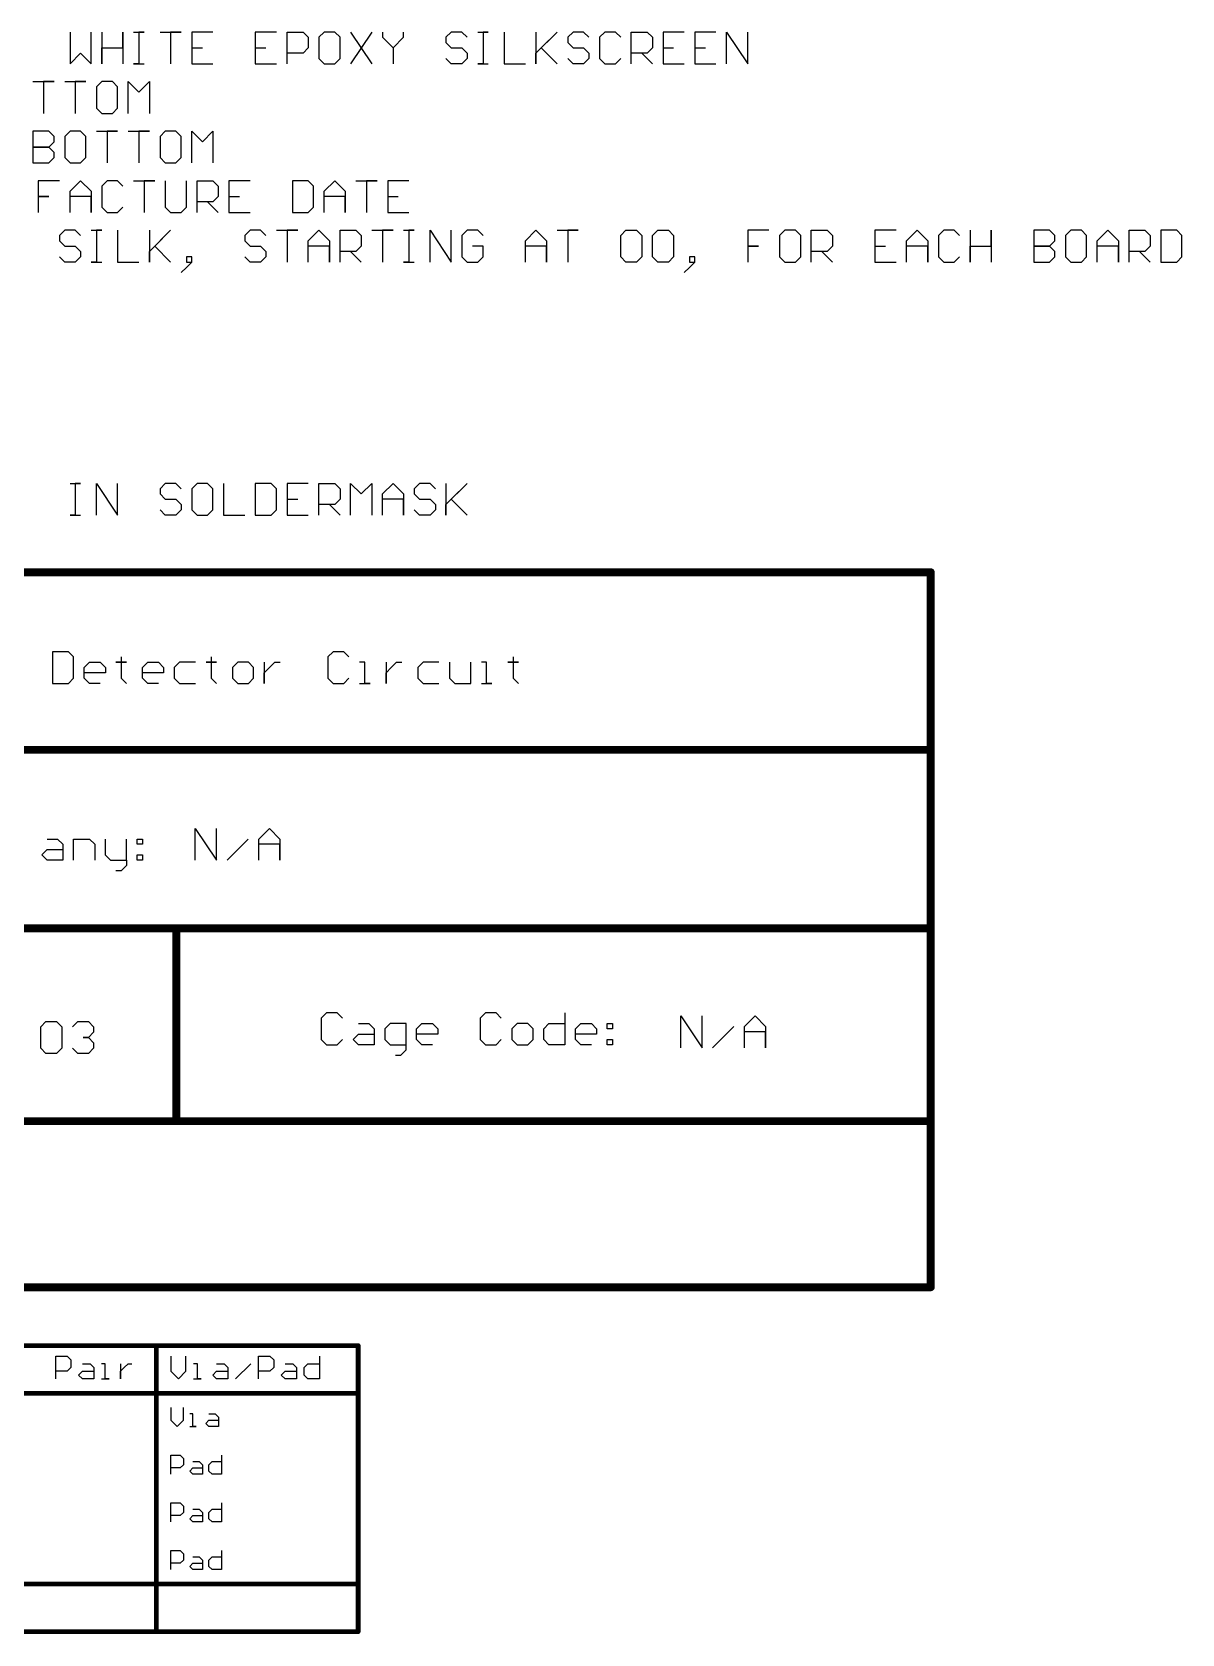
# Model space of a CAD drawing. Header units: millimetres. Extents: x 8 to 18.6, y 5.8 to 11.6.
# Drawn here: x 15.01 to 18.62, y 5.75 to 10.79 of the extents above; entities that cross this region are included whole.
import ezdxf

# ---------------------------------------------------------------- set-up
doc = ezdxf.new("R2010")
doc.units = ezdxf.units.MM
doc.header["$MEASUREMENT"] = 0
doc.layers.add('DrillDrawing', color=1, linetype='Continuous')

msp = doc.modelspace()

# ---------------------------------------------------------------- linework, layer by layer
at = {"layer": 'DrillDrawing'}
for p, q in [((15.1253, 10.7949), (15.1253, 10.6949)), ((15.1919, 10.6949), (15.1919, 10.7949)), ((15.2252, 10.7949), (15.2252, 10.6949)), ((15.2919, 10.7449), (15.2919, 10.7949)), ((15.2919, 10.7949), (15.2919, 10.6949)), ((15.3252, 10.7949), (15.3585, 10.7949)), ((15.3585, 10.7949), (15.3419, 10.7949)), ((15.3419, 10.7949), (15.3419, 10.6949)), ((15.4085, 10.7949), (15.4751, 10.7949)), ((15.4751, 10.7949), (15.4418, 10.7949)), ((15.4418, 10.7949), (15.4418, 10.6949)), ((15.5751, 10.7949), (15.5085, 10.7949)), ((15.5085, 10.7949), (15.5085, 10.6949)), ((15.775, 10.7949), (15.7084, 10.7949)), ((15.7084, 10.7949), (15.7084, 10.6949)), ((15.8084, 10.6949), (15.8084, 10.7949)), ((15.8084, 10.7949), (15.8584, 10.7949)), ((15.8584, 10.7949), (15.875, 10.7782)), ((15.925, 10.7949), (15.9083, 10.7782)), ((15.9583, 10.7949), (15.925, 10.7949)), ((15.975, 10.7782), (15.9583, 10.7949)), ((16.0083, 10.7949), (16.0749, 10.6949)), ((16.0749, 10.7949), (16.0083, 10.6949)), ((16.1083, 10.7949), (16.1083, 10.7782)), ((16.1749, 10.7782), (16.1749, 10.7949)), ((16.3249, 10.7949), (16.3082, 10.7782)), ((16.3582, 10.7949), (16.3249, 10.7949)), ((16.3749, 10.7782), (16.3582, 10.7949)), ((16.4082, 10.7949), (16.4415, 10.7949)), ((16.4415, 10.7949), (16.4248, 10.7949)), ((16.4248, 10.7949), (16.4248, 10.6949)), ((16.4915, 10.7949), (16.4915, 10.6949)), ((16.5914, 10.7949), (16.5914, 10.6949)), ((16.5914, 10.7282), (16.6581, 10.7949)), ((16.6581, 10.7949), (16.6081, 10.7449)), ((16.7081, 10.7949), (16.6914, 10.7782)), ((16.7414, 10.7949), (16.7081, 10.7949)), ((16.7581, 10.7782), (16.7414, 10.7949)), ((16.808, 10.7949), (16.7914, 10.7782)), ((16.8414, 10.7949), (16.808, 10.7949)), ((16.858, 10.7782), (16.8414, 10.7949)), ((16.8914, 10.6949), (16.8914, 10.7949)), ((16.8914, 10.7949), (16.9413, 10.7949)), ((16.9413, 10.7949), (16.958, 10.7782)), ((17.058, 10.7949), (16.9913, 10.7949)), ((16.9913, 10.7949), (16.9913, 10.6949)), ((17.1579, 10.7949), (17.0913, 10.7949)), ((17.0913, 10.7949), (17.0913, 10.6949)), ((17.1913, 10.6949), (17.1913, 10.7949)), ((17.1913, 10.7949), (17.2579, 10.6949)), ((17.2579, 10.6949), (17.2579, 10.7949)), ((15.2252, 10.6949), (15.2252, 10.7449)), ((15.2252, 10.7449), (15.2919, 10.7449)), ((15.5085, 10.7449), (15.5418, 10.7449)), ((15.7084, 10.7449), (15.7417, 10.7449)), ((15.875, 10.7449), (15.8584, 10.7282)), ((15.875, 10.7782), (15.875, 10.7449)), ((15.9083, 10.7782), (15.9083, 10.7115)), ((15.975, 10.7115), (15.975, 10.7782)), ((16.1083, 10.7782), (16.1416, 10.7449)), ((16.1416, 10.7449), (16.1749, 10.7782)), ((16.1416, 10.7449), (16.1416, 10.6949)), ((16.3082, 10.7782), (16.3082, 10.7615)), ((16.3082, 10.7615), (16.3249, 10.7449)), ((16.3249, 10.7449), (16.3582, 10.7449)), ((16.3582, 10.7449), (16.3749, 10.7282)), ((16.6081, 10.7449), (16.6581, 10.6949)), ((16.6914, 10.7782), (16.6914, 10.7615)), ((16.6914, 10.7615), (16.7081, 10.7449)), ((16.7081, 10.7449), (16.7414, 10.7449)), ((16.7414, 10.7449), (16.7581, 10.7282)), ((16.7914, 10.7782), (16.7914, 10.7115)), ((16.958, 10.7449), (16.9413, 10.7282)), ((16.958, 10.7782), (16.958, 10.7449)), ((16.9913, 10.7449), (17.0246, 10.7449)), ((17.0913, 10.7449), (17.1246, 10.7449)), ((15.1253, 10.6949), (15.1586, 10.7282)), ((15.1586, 10.7282), (15.1919, 10.6949)), ((15.3419, 10.6949), (15.3252, 10.6949)), ((15.3252, 10.6949), (15.3585, 10.6949)), ((15.5085, 10.6949), (15.5751, 10.6949)), ((15.7084, 10.6949), (15.775, 10.6949)), ((15.8584, 10.7282), (15.8084, 10.7282)), ((15.9083, 10.7115), (15.925, 10.6949)), ((15.925, 10.6949), (15.9583, 10.6949)), ((15.9583, 10.6949), (15.975, 10.7115)), ((16.3249, 10.6949), (16.3082, 10.7115)), ((16.3582, 10.6949), (16.3249, 10.6949)), ((16.3749, 10.7115), (16.3582, 10.6949)), ((16.3749, 10.7282), (16.3749, 10.7115)), ((16.4248, 10.6949), (16.4082, 10.6949)), ((16.4082, 10.6949), (16.4415, 10.6949)), ((16.4915, 10.6949), (16.5581, 10.6949)), ((16.5914, 10.6949), (16.5914, 10.7282)), ((16.7081, 10.6949), (16.6914, 10.7115)), ((16.7414, 10.6949), (16.7081, 10.6949)), ((16.7581, 10.7115), (16.7414, 10.6949)), ((16.7581, 10.7282), (16.7581, 10.7115)), ((16.7914, 10.7115), (16.808, 10.6949)), ((16.808, 10.6949), (16.8414, 10.6949)), ((16.8414, 10.6949), (16.858, 10.7115)), ((16.9413, 10.7282), (16.8914, 10.7282)), ((16.9247, 10.7282), (16.958, 10.6949)), ((16.9913, 10.6949), (17.058, 10.6949)), ((17.0913, 10.6949), (17.1579, 10.6949)), ((15.0086, 10.6389), (15.0753, 10.6389)), ((15.0753, 10.6389), (15.0419, 10.6389)), ((15.0419, 10.6389), (15.0419, 10.5389)), ((15.1086, 10.6389), (15.1752, 10.6389)), ((15.1752, 10.6389), (15.1419, 10.6389)), ((15.1419, 10.6389), (15.1419, 10.5389)), ((15.2252, 10.6389), (15.2086, 10.6222)), ((15.2585, 10.6389), (15.2252, 10.6389)), ((15.2752, 10.6222), (15.2585, 10.6389)), ((15.3085, 10.5389), (15.3085, 10.6389)), ((15.3085, 10.6389), (15.3419, 10.6056)), ((15.3419, 10.6056), (15.3752, 10.6389)), ((15.3752, 10.6389), (15.3752, 10.5389)), ((15.2086, 10.6222), (15.2086, 10.5556)), ((15.2752, 10.5556), (15.2752, 10.6222)), ((15.2086, 10.5556), (15.2252, 10.5389)), ((15.2252, 10.5389), (15.2585, 10.5389)), ((15.2585, 10.5389), (15.2752, 10.5556)), ((15.0086, 10.4829), (15.0086, 10.383)), ((15.0586, 10.4829), (15.0086, 10.4829)), ((15.0753, 10.4663), (15.0586, 10.4829)), ((15.0586, 10.4329), (15.0753, 10.4496)), ((15.0753, 10.4496), (15.0753, 10.4663)), ((15.1253, 10.4829), (15.1086, 10.4663)), ((15.1086, 10.4663), (15.1086, 10.3996)), ((15.1586, 10.4829), (15.1253, 10.4829)), ((15.1752, 10.4663), (15.1586, 10.4829)), ((15.1752, 10.3996), (15.1752, 10.4663)), ((15.2086, 10.4829), (15.2752, 10.4829)), ((15.2752, 10.4829), (15.2419, 10.4829)), ((15.2419, 10.4829), (15.2419, 10.383)), ((15.3085, 10.4829), (15.3752, 10.4829)), ((15.3752, 10.4829), (15.3419, 10.4829)), ((15.3419, 10.4829), (15.3419, 10.383)), ((15.4252, 10.4829), (15.4085, 10.4663)), ((15.4085, 10.4663), (15.4085, 10.3996)), ((15.4585, 10.4829), (15.4252, 10.4829)), ((15.4751, 10.4663), (15.4585, 10.4829)), ((15.4751, 10.3996), (15.4751, 10.4663)), ((15.5085, 10.383), (15.5085, 10.4829)), ((15.5085, 10.4829), (15.5418, 10.4496)), ((15.5418, 10.4496), (15.5751, 10.4829)), ((15.5751, 10.4829), (15.5751, 10.383)), ((15.0586, 10.4329), (15.0086, 10.4329)), ((15.0086, 10.4329), (15.0586, 10.4329)), ((15.0753, 10.4163), (15.0586, 10.4329)), ((15.0586, 10.383), (15.0753, 10.3996)), ((15.0753, 10.3996), (15.0753, 10.4163)), ((15.1086, 10.3996), (15.1253, 10.383)), ((15.1586, 10.383), (15.1752, 10.3996)), ((15.4085, 10.3996), (15.4252, 10.383)), ((15.4585, 10.383), (15.4751, 10.3996)), ((15.0086, 10.383), (15.0586, 10.383)), ((15.1253, 10.383), (15.1586, 10.383)), ((15.4252, 10.383), (15.4585, 10.383)), ((15.0919, 10.327), (15.0253, 10.327)), ((15.0253, 10.327), (15.0253, 10.277)), ((15.1253, 10.2936), (15.1586, 10.327)), ((15.1253, 10.227), (15.1253, 10.2936)), ((15.1586, 10.327), (15.1919, 10.2936)), ((15.1919, 10.2936), (15.1919, 10.227)), ((15.2419, 10.327), (15.2252, 10.3103)), ((15.2252, 10.3103), (15.2252, 10.2437)), ((15.2752, 10.327), (15.2419, 10.327)), ((15.2919, 10.3103), (15.2752, 10.327)), ((15.3252, 10.327), (15.3918, 10.327)), ((15.3918, 10.327), (15.3585, 10.327)), ((15.3585, 10.327), (15.3585, 10.227)), ((15.4252, 10.327), (15.4252, 10.2437)), ((15.4918, 10.2437), (15.4918, 10.327)), ((15.5251, 10.227), (15.5251, 10.327)), ((15.5251, 10.327), (15.5751, 10.327)), ((15.5751, 10.327), (15.5918, 10.3103)), ((15.5918, 10.3103), (15.5918, 10.277)), ((15.6917, 10.327), (15.6251, 10.327)), ((15.6251, 10.327), (15.6251, 10.227)), ((15.825, 10.327), (15.825, 10.227)), ((15.875, 10.327), (15.825, 10.327)), ((15.8917, 10.3103), (15.875, 10.327)), ((15.8917, 10.2437), (15.8917, 10.3103)), ((15.925, 10.2936), (15.9583, 10.327)), ((15.925, 10.227), (15.925, 10.2936)), ((15.9583, 10.327), (15.9916, 10.2936)), ((15.9916, 10.2936), (15.9916, 10.227)), ((16.025, 10.327), (16.0916, 10.327)), ((16.0916, 10.327), (16.0583, 10.327)), ((16.0583, 10.327), (16.0583, 10.227)), ((16.1916, 10.327), (16.1249, 10.327)), ((16.1249, 10.327), (16.1249, 10.227)), ((15.0253, 10.277), (15.0586, 10.277)), ((15.0586, 10.277), (15.0253, 10.277)), ((15.0253, 10.277), (15.0253, 10.227)), ((15.1919, 10.277), (15.1253, 10.277)), ((15.1919, 10.227), (15.1919, 10.277)), ((15.2252, 10.2437), (15.2419, 10.227)), ((15.2752, 10.227), (15.2919, 10.2437)), ((15.4252, 10.2437), (15.4418, 10.227)), ((15.4751, 10.227), (15.4918, 10.2437)), ((15.5751, 10.2603), (15.5251, 10.2603)), ((15.5584, 10.2603), (15.5918, 10.227)), ((15.5918, 10.277), (15.5751, 10.2603)), ((15.6251, 10.277), (15.6584, 10.277)), ((15.875, 10.227), (15.8917, 10.2437)), ((15.9916, 10.277), (15.925, 10.277)), ((15.9916, 10.227), (15.9916, 10.277)), ((16.1249, 10.277), (16.1583, 10.277)), ((15.2419, 10.227), (15.2752, 10.227)), ((15.4418, 10.227), (15.4751, 10.227)), ((15.6251, 10.227), (15.6917, 10.227)), ((15.825, 10.227), (15.875, 10.227)), ((16.1249, 10.227), (16.1916, 10.227)), ((15.1086, 10.171), (15.0919, 10.1543)), ((15.0919, 10.1543), (15.0919, 10.1377)), ((15.0919, 10.1377), (15.1086, 10.121)), ((15.1419, 10.171), (15.1086, 10.171)), ((15.1586, 10.1543), (15.1419, 10.171)), ((15.1919, 10.171), (15.2252, 10.171)), ((15.2252, 10.171), (15.2086, 10.171)), ((15.2086, 10.171), (15.2086, 10.071)), ((15.2752, 10.171), (15.2752, 10.071)), ((15.3752, 10.171), (15.3752, 10.071)), ((15.3752, 10.1044), (15.4418, 10.171)), ((15.4418, 10.171), (15.3918, 10.121)), ((15.6917, 10.171), (15.6751, 10.1543)), ((15.6751, 10.1543), (15.6751, 10.1377)), ((15.6751, 10.1377), (15.6917, 10.121)), ((15.7251, 10.171), (15.6917, 10.171)), ((15.7417, 10.1543), (15.7251, 10.171)), ((15.775, 10.171), (15.8417, 10.171)), ((15.8417, 10.171), (15.8084, 10.171)), ((15.8084, 10.171), (15.8084, 10.071)), ((15.875, 10.1377), (15.9083, 10.171)), ((15.875, 10.071), (15.875, 10.1377)), ((15.9083, 10.171), (15.9417, 10.1377)), ((15.9417, 10.1377), (15.9417, 10.071)), ((15.975, 10.071), (15.975, 10.171)), ((15.975, 10.171), (16.025, 10.171)), ((16.025, 10.171), (16.0416, 10.1543)), ((16.0416, 10.1543), (16.0416, 10.121)), ((16.0749, 10.171), (16.1416, 10.171)), ((16.1416, 10.171), (16.1083, 10.171)), ((16.1083, 10.171), (16.1083, 10.071)), ((16.1749, 10.171), (16.2082, 10.171)), ((16.2082, 10.171), (16.1916, 10.171)), ((16.1916, 10.171), (16.1916, 10.071)), ((16.2582, 10.071), (16.2582, 10.171)), ((16.2582, 10.171), (16.3249, 10.071)), ((16.3249, 10.071), (16.3249, 10.171)), ((16.3749, 10.171), (16.3582, 10.1543)), ((16.3582, 10.1543), (16.3582, 10.0877)), ((16.4082, 10.171), (16.3749, 10.171)), ((16.4248, 10.1543), (16.4082, 10.171)), ((16.5581, 10.1377), (16.5914, 10.171)), ((16.5581, 10.071), (16.5581, 10.1377)), ((16.5914, 10.171), (16.6248, 10.1377)), ((16.6248, 10.1377), (16.6248, 10.071)), ((16.6581, 10.171), (16.7247, 10.171)), ((16.7247, 10.171), (16.6914, 10.171)), ((16.6914, 10.171), (16.6914, 10.071)), ((16.858, 10.1543), (16.8747, 10.171)), ((16.858, 10.0877), (16.858, 10.1543)), ((16.8747, 10.171), (16.908, 10.171)), ((16.908, 10.171), (16.9247, 10.1543)), ((16.9247, 10.1543), (16.9247, 10.0877)), ((16.958, 10.1543), (16.9747, 10.171)), ((16.958, 10.0877), (16.958, 10.1543)), ((16.9747, 10.171), (17.008, 10.171)), ((17.008, 10.171), (17.0246, 10.1543)), ((17.0246, 10.1543), (17.0246, 10.0877)), ((17.3245, 10.171), (17.2579, 10.171)), ((17.2579, 10.171), (17.2579, 10.121)), ((17.3745, 10.171), (17.3579, 10.1543)), ((17.3579, 10.1543), (17.3579, 10.0877)), ((17.4079, 10.171), (17.3745, 10.171)), ((17.4245, 10.1543), (17.4079, 10.171)), ((17.4245, 10.0877), (17.4245, 10.1543)), ((17.4578, 10.071), (17.4578, 10.171)), ((17.4578, 10.171), (17.5078, 10.171)), ((17.5078, 10.171), (17.5245, 10.1543)), ((17.5245, 10.1543), (17.5245, 10.121)), ((17.7244, 10.171), (17.6578, 10.171)), ((17.6578, 10.171), (17.6578, 10.071)), ((17.7577, 10.1377), (17.7911, 10.171)), ((17.7577, 10.071), (17.7577, 10.1377)), ((17.7911, 10.171), (17.8244, 10.1377)), ((17.8244, 10.1377), (17.8244, 10.071)), ((17.8744, 10.171), (17.8577, 10.1543)), ((17.8577, 10.1543), (17.8577, 10.0877)), ((17.9077, 10.171), (17.8744, 10.171)), ((17.9244, 10.1543), (17.9077, 10.171)), ((17.9577, 10.171), (17.9577, 10.071)), ((18.0243, 10.121), (18.0243, 10.171)), ((18.0243, 10.171), (18.0243, 10.071)), ((18.1576, 10.171), (18.1576, 10.071)), ((18.2076, 10.171), (18.1576, 10.171)), ((18.2243, 10.1543), (18.2076, 10.171)), ((18.2076, 10.121), (18.2243, 10.1377)), ((18.2243, 10.1377), (18.2243, 10.1543)), ((18.2742, 10.171), (18.2576, 10.1543)), ((18.2576, 10.1543), (18.2576, 10.0877)), ((18.3076, 10.171), (18.2742, 10.171)), ((18.3242, 10.1543), (18.3076, 10.171)), ((18.3242, 10.0877), (18.3242, 10.1543)), ((18.3575, 10.1377), (18.3909, 10.171)), ((18.3575, 10.071), (18.3575, 10.1377)), ((18.3909, 10.171), (18.4242, 10.1377)), ((18.4242, 10.1377), (18.4242, 10.071)), ((18.4575, 10.071), (18.4575, 10.171)), ((18.4575, 10.171), (18.5075, 10.171)), ((18.5075, 10.171), (18.5242, 10.1543)), ((18.5242, 10.1543), (18.5242, 10.121)), ((18.5575, 10.171), (18.5575, 10.071)), ((18.6075, 10.171), (18.5575, 10.171)), ((18.6241, 10.1543), (18.6075, 10.171)), ((18.6241, 10.0877), (18.6241, 10.1543)), ((15.1086, 10.071), (15.0919, 10.0877)), ((15.1086, 10.121), (15.1419, 10.121)), ((15.1419, 10.121), (15.1586, 10.1044)), ((15.1586, 10.0877), (15.1419, 10.071)), ((15.1586, 10.1044), (15.1586, 10.0877)), ((15.3752, 10.071), (15.3752, 10.1044)), ((15.3918, 10.121), (15.4418, 10.071)), ((15.5085, 10.0877), (15.4918, 10.0877)), ((15.4918, 10.0877), (15.4918, 10.071)), ((15.5085, 10.071), (15.5085, 10.0877)), ((15.6917, 10.071), (15.6751, 10.0877)), ((15.6917, 10.121), (15.7251, 10.121)), ((15.7251, 10.121), (15.7417, 10.1044)), ((15.7417, 10.0877), (15.7251, 10.071)), ((15.7417, 10.1044), (15.7417, 10.0877)), ((15.9417, 10.121), (15.875, 10.121)), ((15.9417, 10.071), (15.9417, 10.121)), ((16.025, 10.1044), (15.975, 10.1044)), ((16.0083, 10.1044), (16.0416, 10.071)), ((16.0416, 10.121), (16.025, 10.1044)), ((16.3582, 10.0877), (16.3749, 10.071)), ((16.4248, 10.121), (16.3915, 10.121)), ((16.4082, 10.071), (16.4248, 10.0877)), ((16.4248, 10.0877), (16.4248, 10.121)), ((16.6248, 10.121), (16.5581, 10.121)), ((16.6248, 10.071), (16.6248, 10.121)), ((16.8747, 10.071), (16.858, 10.0877)), ((16.9247, 10.0877), (16.908, 10.071)), ((16.9747, 10.071), (16.958, 10.0877)), ((17.0246, 10.0877), (17.008, 10.071)), ((17.0913, 10.0877), (17.0746, 10.0877)), ((17.0746, 10.0877), (17.0746, 10.071)), ((17.0913, 10.071), (17.0913, 10.0877)), ((17.2579, 10.121), (17.2912, 10.121)), ((17.2912, 10.121), (17.2579, 10.121)), ((17.2579, 10.121), (17.2579, 10.071)), ((17.3579, 10.0877), (17.3745, 10.071)), ((17.4079, 10.071), (17.4245, 10.0877)), ((17.5078, 10.1044), (17.4578, 10.1044)), ((17.4912, 10.1044), (17.5245, 10.071)), ((17.5245, 10.121), (17.5078, 10.1044)), ((17.6578, 10.121), (17.6911, 10.121)), ((17.8244, 10.121), (17.7577, 10.121)), ((17.8244, 10.071), (17.8244, 10.121)), ((17.8577, 10.0877), (17.8744, 10.071)), ((17.9077, 10.071), (17.9244, 10.0877)), ((17.9577, 10.071), (17.9577, 10.121)), ((17.9577, 10.121), (18.0243, 10.121)), ((18.2076, 10.121), (18.1576, 10.121)), ((18.1576, 10.121), (18.2076, 10.121)), ((18.2243, 10.1044), (18.2076, 10.121)), ((18.2076, 10.071), (18.2243, 10.0877)), ((18.2243, 10.0877), (18.2243, 10.1044)), ((18.2576, 10.0877), (18.2742, 10.071)), ((18.3076, 10.071), (18.3242, 10.0877)), ((18.4242, 10.121), (18.3575, 10.121)), ((18.4242, 10.071), (18.4242, 10.121)), ((18.5075, 10.1044), (18.4575, 10.1044)), ((18.4908, 10.1044), (18.5242, 10.071)), ((18.5242, 10.121), (18.5075, 10.1044)), ((18.6075, 10.071), (18.6241, 10.0877)), ((15.1419, 10.071), (15.1086, 10.071)), ((15.2086, 10.071), (15.1919, 10.071)), ((15.1919, 10.071), (15.2252, 10.071)), ((15.2752, 10.071), (15.3419, 10.071)), ((15.4918, 10.0544), (15.4751, 10.0377)), ((15.4918, 10.0544), (15.5085, 10.071)), ((15.4918, 10.071), (15.5085, 10.071)), ((15.5085, 10.071), (15.4918, 10.0544)), ((15.7251, 10.071), (15.6917, 10.071)), ((16.1916, 10.071), (16.1749, 10.071)), ((16.1749, 10.071), (16.2082, 10.071)), ((16.3749, 10.071), (16.4082, 10.071)), ((16.908, 10.071), (16.8747, 10.071)), ((17.008, 10.071), (16.9747, 10.071)), ((17.0746, 10.0544), (17.058, 10.0377)), ((17.0746, 10.0544), (17.0913, 10.071)), ((17.0746, 10.071), (17.0913, 10.071)), ((17.0913, 10.071), (17.0746, 10.0544)), ((17.3745, 10.071), (17.4079, 10.071)), ((17.6578, 10.071), (17.7244, 10.071)), ((17.8744, 10.071), (17.9077, 10.071)), ((18.1576, 10.071), (18.2076, 10.071)), ((18.2742, 10.071), (18.3076, 10.071)), ((18.5575, 10.071), (18.6075, 10.071)), ((15.1253, 9.3745), (15.1586, 9.3745)), ((15.1586, 9.3745), (15.1419, 9.3745)), ((15.1419, 9.3745), (15.1419, 9.2746)), ((15.2086, 9.2746), (15.2086, 9.3745)), ((15.2086, 9.3745), (15.2752, 9.2746)), ((15.2752, 9.2746), (15.2752, 9.3745)), ((15.4252, 9.3745), (15.4085, 9.3579)), ((15.4085, 9.3579), (15.4085, 9.3412)), ((15.4085, 9.3412), (15.4252, 9.3246)), ((15.4585, 9.3745), (15.4252, 9.3745)), ((15.4751, 9.3579), (15.4585, 9.3745)), ((15.5251, 9.3745), (15.5085, 9.3579)), ((15.5085, 9.3579), (15.5085, 9.2912)), ((15.5584, 9.3745), (15.5251, 9.3745)), ((15.5751, 9.3579), (15.5584, 9.3745)), ((15.5751, 9.2912), (15.5751, 9.3579)), ((15.6084, 9.3745), (15.6084, 9.2746)), ((15.7084, 9.3745), (15.7084, 9.2746)), ((15.7584, 9.3745), (15.7084, 9.3745)), ((15.775, 9.3579), (15.7584, 9.3745)), ((15.775, 9.2912), (15.775, 9.3579)), ((15.875, 9.3745), (15.8084, 9.3745)), ((15.8084, 9.3745), (15.8084, 9.2746)), ((15.9083, 9.2746), (15.9083, 9.3745)), ((15.9083, 9.3745), (15.9583, 9.3745)), ((15.9583, 9.3745), (15.975, 9.3579)), ((15.975, 9.3579), (15.975, 9.3246)), ((16.0083, 9.2746), (16.0083, 9.3745)), ((16.0083, 9.3745), (16.0416, 9.3412)), ((16.0416, 9.3412), (16.0749, 9.3745)), ((16.0749, 9.3745), (16.0749, 9.2746)), ((16.1083, 9.3412), (16.1416, 9.3745)), ((16.1083, 9.2746), (16.1083, 9.3412)), ((16.1416, 9.3745), (16.1749, 9.3412)), ((16.1749, 9.3412), (16.1749, 9.2746)), ((16.2249, 9.3745), (16.2082, 9.3579)), ((16.2082, 9.3579), (16.2082, 9.3412)), ((16.2082, 9.3412), (16.2249, 9.3246)), ((16.2582, 9.3745), (16.2249, 9.3745)), ((16.2749, 9.3579), (16.2582, 9.3745)), ((16.3082, 9.3745), (16.3082, 9.2746)), ((16.3082, 9.3079), (16.3749, 9.3745)), ((16.3749, 9.3745), (16.3249, 9.3246)), ((15.4252, 9.2746), (15.4085, 9.2912)), ((15.4252, 9.3246), (15.4585, 9.3246)), ((15.4585, 9.3246), (15.4751, 9.3079)), ((15.4751, 9.2912), (15.4585, 9.2746)), ((15.4751, 9.3079), (15.4751, 9.2912)), ((15.5085, 9.2912), (15.5251, 9.2746)), ((15.5584, 9.2746), (15.5751, 9.2912)), ((15.7584, 9.2746), (15.775, 9.2912)), ((15.8084, 9.3246), (15.8417, 9.3246)), ((15.9583, 9.3079), (15.9083, 9.3079)), ((15.9417, 9.3079), (15.975, 9.2746)), ((15.975, 9.3246), (15.9583, 9.3079)), ((16.1749, 9.3246), (16.1083, 9.3246)), ((16.1749, 9.2746), (16.1749, 9.3246)), ((16.2249, 9.2746), (16.2082, 9.2912)), ((16.2249, 9.3246), (16.2582, 9.3246)), ((16.2582, 9.3246), (16.2749, 9.3079)), ((16.2749, 9.2912), (16.2582, 9.2746)), ((16.2749, 9.3079), (16.2749, 9.2912)), ((16.3082, 9.2746), (16.3082, 9.3079)), ((16.3249, 9.3246), (16.3749, 9.2746)), ((15.1419, 9.2746), (15.1253, 9.2746)), ((15.1253, 9.2746), (15.1586, 9.2746)), ((15.4585, 9.2746), (15.4252, 9.2746)), ((15.5251, 9.2746), (15.5584, 9.2746)), ((15.6084, 9.2746), (15.6751, 9.2746)), ((15.7084, 9.2746), (15.7584, 9.2746)), ((15.8084, 9.2746), (15.875, 9.2746)), ((16.2582, 9.2746), (16.2249, 9.2746)), ((15.07, 8.845), (15.07, 8.745)), ((15.12, 8.845), (15.07, 8.845)), ((15.1366, 8.8283), (15.12, 8.845)), ((15.1366, 8.7617), (15.1366, 8.8283)), ((15.2866, 8.8283), (15.2866, 8.8116)), ((15.5698, 8.8283), (15.5698, 8.8116)), ((15.953, 8.845), (15.9364, 8.8283)), ((15.9364, 8.8283), (15.9364, 8.7617)), ((15.9864, 8.845), (15.953, 8.845)), ((16.003, 8.8283), (15.9864, 8.845)), ((16.5195, 8.8283), (16.5195, 8.8116)), ((15.17, 8.795), (15.1866, 8.8116)), ((15.17, 8.7617), (15.17, 8.795)), ((15.2366, 8.7783), (15.17, 8.7783)), ((15.1866, 8.8116), (15.22, 8.8116)), ((15.22, 8.8116), (15.2366, 8.795)), ((15.2366, 8.795), (15.2366, 8.7783)), ((15.2866, 8.8116), (15.2699, 8.8116)), ((15.2699, 8.8116), (15.3033, 8.8116)), ((15.3033, 8.8116), (15.2866, 8.8116)), ((15.2866, 8.8116), (15.2866, 8.7617)), ((15.3532, 8.795), (15.3699, 8.8116)), ((15.3532, 8.7617), (15.3532, 8.795)), ((15.4199, 8.7783), (15.3532, 8.7783)), ((15.3699, 8.8116), (15.4032, 8.8116)), ((15.4032, 8.8116), (15.4199, 8.795)), ((15.4199, 8.795), (15.4199, 8.7783)), ((15.4699, 8.8116), (15.4532, 8.795)), ((15.4532, 8.795), (15.4532, 8.7617)), ((15.5199, 8.8116), (15.4699, 8.8116)), ((15.5698, 8.8116), (15.5532, 8.8116)), ((15.5532, 8.8116), (15.5865, 8.8116)), ((15.5865, 8.8116), (15.5698, 8.8116)), ((15.5698, 8.8116), (15.5698, 8.7617)), ((15.6531, 8.8116), (15.6365, 8.795)), ((15.6365, 8.795), (15.6365, 8.7617)), ((15.6865, 8.8116), (15.6531, 8.8116)), ((15.7031, 8.795), (15.6865, 8.8116)), ((15.7031, 8.7617), (15.7031, 8.795)), ((15.7365, 8.8116), (15.7365, 8.745)), ((15.7365, 8.7783), (15.7531, 8.795)), ((15.7365, 8.745), (15.7365, 8.7783)), ((15.7531, 8.795), (15.7698, 8.8116)), ((15.7698, 8.8116), (15.7864, 8.8116)), ((16.053, 8.8116), (16.0364, 8.8116)), ((16.053, 8.745), (16.053, 8.8116)), ((16.1197, 8.8116), (16.1197, 8.745)), ((16.1197, 8.7783), (16.1363, 8.795)), ((16.1197, 8.745), (16.1197, 8.7783)), ((16.1363, 8.795), (16.153, 8.8116)), ((16.153, 8.8116), (16.1696, 8.8116)), ((16.2363, 8.8116), (16.2196, 8.795)), ((16.2196, 8.795), (16.2196, 8.7617)), ((16.2863, 8.8116), (16.2363, 8.8116)), ((16.3196, 8.8116), (16.3196, 8.7617)), ((16.3862, 8.745), (16.3862, 8.8116)), ((16.4362, 8.8116), (16.4196, 8.8116)), ((16.4362, 8.745), (16.4362, 8.8116)), ((16.5195, 8.8116), (16.5029, 8.8116)), ((16.5029, 8.8116), (16.5362, 8.8116)), ((16.5362, 8.8116), (16.5195, 8.8116)), ((16.5195, 8.8116), (16.5195, 8.7617)), ((15.07, 8.745), (15.12, 8.745)), ((15.12, 8.745), (15.1366, 8.7617)), ((15.1866, 8.745), (15.17, 8.7617)), ((15.22, 8.745), (15.1866, 8.745)), ((15.2866, 8.7617), (15.3033, 8.745)), ((15.3699, 8.745), (15.3532, 8.7617)), ((15.4032, 8.745), (15.3699, 8.745)), ((15.4532, 8.7617), (15.4699, 8.745)), ((15.4699, 8.745), (15.5199, 8.745)), ((15.5698, 8.7617), (15.5865, 8.745)), ((15.6365, 8.7617), (15.6531, 8.745)), ((15.6531, 8.745), (15.6865, 8.745)), ((15.6865, 8.745), (15.7031, 8.7617)), ((15.9364, 8.7617), (15.953, 8.745)), ((15.953, 8.745), (15.9864, 8.745)), ((15.9864, 8.745), (16.003, 8.7617)), ((16.0364, 8.745), (16.0697, 8.745)), ((16.0697, 8.745), (16.053, 8.745)), ((16.2196, 8.7617), (16.2363, 8.745)), ((16.2363, 8.745), (16.2863, 8.745)), ((16.3196, 8.7617), (16.3363, 8.745)), ((16.3363, 8.745), (16.3862, 8.745)), ((16.4196, 8.745), (16.4529, 8.745)), ((16.4529, 8.745), (16.4362, 8.745)), ((16.5195, 8.7617), (16.5362, 8.745)), ((15.5195, 8.1888), (15.5195, 8.2888)), ((15.5195, 8.2888), (15.5861, 8.1888)), ((15.5861, 8.1888), (15.5861, 8.2888)), ((15.7194, 8.2554), (15.7527, 8.2888)), ((15.7527, 8.2888), (15.786, 8.2554)), ((15.0363, 8.2055), (15.053, 8.2221)), ((15.053, 8.2554), (15.0863, 8.2554)), ((15.053, 8.2221), (15.1029, 8.2221)), ((15.0863, 8.2554), (15.1029, 8.2388)), ((15.1029, 8.2388), (15.1029, 8.1888)), ((15.1363, 8.1888), (15.1363, 8.2554)), ((15.1363, 8.2554), (15.1862, 8.2554)), ((15.1862, 8.2554), (15.2029, 8.2388)), ((15.2029, 8.2388), (15.2029, 8.1888)), ((15.2362, 8.2554), (15.2362, 8.2055)), ((15.3029, 8.1888), (15.3029, 8.2554)), ((15.3362, 8.2554), (15.3529, 8.2554)), ((15.3362, 8.2388), (15.3362, 8.2554)), ((15.3529, 8.2388), (15.3362, 8.2388)), ((15.3529, 8.2554), (15.3529, 8.2388)), ((15.6194, 8.1888), (15.6861, 8.2554)), ((15.7194, 8.1888), (15.7194, 8.2554)), ((15.786, 8.2388), (15.7194, 8.2388)), ((15.786, 8.2554), (15.786, 8.1888)), ((15.786, 8.1888), (15.786, 8.2388)), ((15.053, 8.1888), (15.0363, 8.2055)), ((15.1029, 8.1888), (15.053, 8.1888)), ((15.2362, 8.2055), (15.2529, 8.1888)), ((15.2529, 8.1888), (15.3029, 8.1888)), ((15.3029, 8.1721), (15.2862, 8.1555)), ((15.3029, 8.1888), (15.3029, 8.1721)), ((15.3362, 8.2055), (15.3529, 8.2055)), ((15.3362, 8.1888), (15.3362, 8.2055)), ((15.3529, 8.1888), (15.3362, 8.1888)), ((15.3529, 8.2055), (15.3529, 8.1888)), ((15.2862, 8.1555), (15.2695, 8.1555)), ((15.033, 7.6642), (15.0497, 7.6808)), ((15.033, 7.5975), (15.033, 7.6642)), ((15.0497, 7.6808), (15.083, 7.6808)), ((15.083, 7.6808), (15.0997, 7.6642)), ((15.0997, 7.6642), (15.0997, 7.5975)), ((15.133, 7.6642), (15.1497, 7.6808)), ((15.1497, 7.6808), (15.183, 7.6808)), ((15.183, 7.6808), (15.1997, 7.6642)), ((15.1997, 7.6642), (15.1997, 7.6475)), ((15.9326, 7.7083), (15.9159, 7.6916)), ((15.9159, 7.6916), (15.9159, 7.625)), ((15.9659, 7.7083), (15.9326, 7.7083)), ((15.9826, 7.6916), (15.9659, 7.7083)), ((16.0326, 7.675), (16.0659, 7.675)), ((16.0659, 7.675), (16.0825, 7.6583)), ((16.1325, 7.675), (16.1159, 7.6583)), ((16.1825, 7.675), (16.1325, 7.675)), ((16.1825, 7.5917), (16.1825, 7.675)), ((16.2158, 7.6583), (16.2325, 7.675)), ((16.2325, 7.675), (16.2658, 7.675)), ((16.2658, 7.675), (16.2825, 7.6583)), ((16.4324, 7.7083), (16.4158, 7.6916)), ((16.4158, 7.6916), (16.4158, 7.625)), ((16.4658, 7.7083), (16.4324, 7.7083)), ((16.4824, 7.6916), (16.4658, 7.7083)), ((16.5324, 7.675), (16.5157, 7.6583)), ((16.5657, 7.675), (16.5324, 7.675)), ((16.5824, 7.6583), (16.5657, 7.675)), ((16.6157, 7.6583), (16.6324, 7.675)), ((16.6324, 7.675), (16.6823, 7.675)), ((16.6823, 7.7083), (16.6823, 7.6083)), ((16.7157, 7.6583), (16.7323, 7.675)), ((16.7323, 7.675), (16.7657, 7.675)), ((16.7657, 7.675), (16.7823, 7.6583)), ((16.8156, 7.675), (16.8323, 7.675)), ((16.8156, 7.6583), (16.8156, 7.675)), ((16.8323, 7.675), (16.8323, 7.6583)), ((17.0474, 7.5988), (17.0474, 7.6988)), ((17.0474, 7.6988), (17.1141, 7.5988)), ((17.1141, 7.5988), (17.1141, 7.6988)), ((17.1474, 7.5988), (17.214, 7.6655)), ((17.2474, 7.6655), (17.2807, 7.6988)), ((17.2474, 7.5988), (17.2474, 7.6655)), ((17.2807, 7.6988), (17.314, 7.6655)), ((17.314, 7.6655), (17.314, 7.5988)), ((15.183, 7.6309), (15.1663, 7.6309)), ((15.1663, 7.6309), (15.183, 7.6309)), ((15.1997, 7.6475), (15.183, 7.6309)), ((15.183, 7.6309), (15.1997, 7.6142)), ((15.1997, 7.6142), (15.1997, 7.5975)), ((15.9159, 7.625), (15.9326, 7.6083)), ((15.9659, 7.6083), (15.9826, 7.625)), ((16.0159, 7.625), (16.0326, 7.6417)), ((16.0326, 7.6083), (16.0159, 7.625)), ((16.0326, 7.6417), (16.0825, 7.6417)), ((16.0825, 7.6583), (16.0825, 7.6083)), ((16.1159, 7.6583), (16.1159, 7.625)), ((16.1159, 7.625), (16.1325, 7.6083)), ((16.2158, 7.625), (16.2158, 7.6583)), ((16.2825, 7.6417), (16.2158, 7.6417)), ((16.2325, 7.6083), (16.2158, 7.625)), ((16.2825, 7.6583), (16.2825, 7.6417)), ((16.4158, 7.625), (16.4324, 7.6083)), ((16.4658, 7.6083), (16.4824, 7.625)), ((16.5157, 7.6583), (16.5157, 7.625)), ((16.5157, 7.625), (16.5324, 7.6083)), ((16.5657, 7.6083), (16.5824, 7.625)), ((16.5824, 7.625), (16.5824, 7.6583)), ((16.6157, 7.625), (16.6157, 7.6583)), ((16.6324, 7.6083), (16.6157, 7.625)), ((16.7157, 7.625), (16.7157, 7.6583)), ((16.7823, 7.6417), (16.7157, 7.6417)), ((16.7323, 7.6083), (16.7157, 7.625)), ((16.7823, 7.6583), (16.7823, 7.6417)), ((16.8323, 7.6583), (16.8156, 7.6583)), ((16.8156, 7.625), (16.8323, 7.625)), ((16.8156, 7.6083), (16.8156, 7.625)), ((16.8323, 7.625), (16.8323, 7.6083)), ((17.314, 7.6488), (17.2474, 7.6488)), ((17.314, 7.5988), (17.314, 7.6488)), ((15.0497, 7.5809), (15.033, 7.5975)), ((15.083, 7.5809), (15.0497, 7.5809)), ((15.0997, 7.5975), (15.083, 7.5809)), ((15.1497, 7.5809), (15.133, 7.5975)), ((15.183, 7.5809), (15.1497, 7.5809)), ((15.1997, 7.5975), (15.183, 7.5809)), ((15.9326, 7.6083), (15.9659, 7.6083)), ((16.0825, 7.6083), (16.0326, 7.6083)), ((16.1325, 7.6083), (16.1825, 7.6083)), ((16.1492, 7.575), (16.1658, 7.575)), ((16.1658, 7.575), (16.1825, 7.5917)), ((16.2658, 7.6083), (16.2325, 7.6083)), ((16.4324, 7.6083), (16.4658, 7.6083)), ((16.5324, 7.6083), (16.5657, 7.6083)), ((16.6823, 7.6083), (16.6324, 7.6083)), ((16.7657, 7.6083), (16.7323, 7.6083)), ((16.8323, 7.6083), (16.8156, 7.6083)), ((15.0803, 6.5565), (15.0803, 6.6285)), ((15.0803, 6.6285), (15.1163, 6.6285)), ((15.1163, 6.6285), (15.1283, 6.6165)), ((15.1283, 6.6165), (15.1283, 6.5925)), ((15.1643, 6.6045), (15.1883, 6.6045)), ((15.1883, 6.6045), (15.2003, 6.5925)), ((15.2363, 6.6045), (15.2243, 6.6045)), ((15.2363, 6.5565), (15.2363, 6.6045)), ((15.2843, 6.6045), (15.2843, 6.5565)), ((15.2962, 6.5925), (15.3082, 6.6045)), ((15.3082, 6.6045), (15.3202, 6.6045)), ((15.4422, 6.6285), (15.4422, 6.5805)), ((15.4902, 6.5805), (15.4902, 6.6285)), ((15.5262, 6.6045), (15.5142, 6.6045)), ((15.5262, 6.5565), (15.5262, 6.6045)), ((15.5862, 6.6045), (15.6102, 6.6045)), ((15.6102, 6.6045), (15.6222, 6.5925)), ((15.6462, 6.5565), (15.6942, 6.6045)), ((15.7181, 6.5565), (15.7181, 6.6285)), ((15.7181, 6.6285), (15.7541, 6.6285)), ((15.7541, 6.6285), (15.7661, 6.6165)), ((15.7661, 6.6165), (15.7661, 6.5925)), ((15.8021, 6.6045), (15.8261, 6.6045)), ((15.8261, 6.6045), (15.8381, 6.5925)), ((15.8621, 6.5925), (15.8741, 6.6045)), ((15.8741, 6.6045), (15.9101, 6.6045)), ((15.9101, 6.6285), (15.9101, 6.5565)), ((15.1163, 6.5805), (15.0803, 6.5805)), ((15.1283, 6.5925), (15.1163, 6.5805)), ((15.1523, 6.5685), (15.1643, 6.5805)), ((15.1643, 6.5565), (15.1523, 6.5685)), ((15.1643, 6.5805), (15.2003, 6.5805)), ((15.2003, 6.5565), (15.1643, 6.5565)), ((15.2003, 6.5925), (15.2003, 6.5565)), ((15.2243, 6.5565), (15.2483, 6.5565)), ((15.2483, 6.5565), (15.2363, 6.5565)), ((15.2843, 6.5805), (15.2962, 6.5925)), ((15.2843, 6.5565), (15.2843, 6.5805)), ((15.4422, 6.5805), (15.4662, 6.5565)), ((15.4662, 6.5565), (15.4902, 6.5805)), ((15.5142, 6.5565), (15.5382, 6.5565)), ((15.5382, 6.5565), (15.5262, 6.5565)), ((15.5742, 6.5685), (15.5862, 6.5805)), ((15.5862, 6.5565), (15.5742, 6.5685)), ((15.5862, 6.5805), (15.6222, 6.5805)), ((15.6222, 6.5565), (15.5862, 6.5565)), ((15.6222, 6.5925), (15.6222, 6.5565)), ((15.7541, 6.5805), (15.7181, 6.5805)), ((15.7661, 6.5925), (15.7541, 6.5805)), ((15.7901, 6.5685), (15.8021, 6.5805)), ((15.8021, 6.5565), (15.7901, 6.5685)), ((15.8021, 6.5805), (15.8381, 6.5805)), ((15.8381, 6.5565), (15.8021, 6.5565)), ((15.8381, 6.5925), (15.8381, 6.5565)), ((15.8621, 6.5685), (15.8621, 6.5925)), ((15.8741, 6.5565), (15.8621, 6.5685)), ((15.9101, 6.5565), (15.8741, 6.5565)), ((15.4422, 6.4665), (15.4422, 6.4265)), ((15.4822, 6.4265), (15.4822, 6.4665)), ((15.4422, 6.4265), (15.4622, 6.4065)), ((15.4622, 6.4065), (15.4822, 6.4265)), ((15.5122, 6.4465), (15.5022, 6.4465)), ((15.5022, 6.4065), (15.5222, 6.4065)), ((15.5122, 6.4065), (15.5122, 6.4465)), ((15.5222, 6.4065), (15.5122, 6.4065)), ((15.5522, 6.4165), (15.5622, 6.4265)), ((15.5622, 6.4065), (15.5522, 6.4165)), ((15.5622, 6.4465), (15.5822, 6.4465)), ((15.5622, 6.4265), (15.5922, 6.4265)), ((15.5922, 6.4065), (15.5622, 6.4065)), ((15.5822, 6.4465), (15.5922, 6.4365)), ((15.5922, 6.4365), (15.5922, 6.4065)), ((15.4422, 6.2565), (15.4422, 6.3165)), ((15.4422, 6.3165), (15.4722, 6.3165)), ((15.4722, 6.3165), (15.4822, 6.3065)), ((15.4822, 6.3065), (15.4822, 6.2865)), ((15.6022, 6.3165), (15.6022, 6.2565)), ((15.4722, 6.2765), (15.4422, 6.2765)), ((15.4822, 6.2865), (15.4722, 6.2765)), ((15.5022, 6.2665), (15.5122, 6.2765)), ((15.5122, 6.2565), (15.5022, 6.2665)), ((15.5122, 6.2965), (15.5322, 6.2965)), ((15.5122, 6.2765), (15.5422, 6.2765)), ((15.5422, 6.2565), (15.5122, 6.2565)), ((15.5322, 6.2965), (15.5422, 6.2865)), ((15.5422, 6.2865), (15.5422, 6.2565)), ((15.5622, 6.2865), (15.5722, 6.2965)), ((15.5622, 6.2665), (15.5622, 6.2865)), ((15.5722, 6.2565), (15.5622, 6.2665)), ((15.5722, 6.2965), (15.6022, 6.2965)), ((15.6022, 6.2565), (15.5722, 6.2565)), ((15.4422, 6.1065), (15.4422, 6.1665)), ((15.4422, 6.1665), (15.4722, 6.1665)), ((15.4722, 6.1665), (15.4822, 6.1565)), ((15.4822, 6.1565), (15.4822, 6.1365)), ((15.6022, 6.1665), (15.6022, 6.1065)), ((15.4722, 6.1265), (15.4422, 6.1265)), ((15.4822, 6.1365), (15.4722, 6.1265)), ((15.5022, 6.1165), (15.5122, 6.1265)), ((15.5122, 6.1065), (15.5022, 6.1165)), ((15.5122, 6.1465), (15.5322, 6.1465)), ((15.5122, 6.1265), (15.5422, 6.1265)), ((15.5422, 6.1065), (15.5122, 6.1065)), ((15.5322, 6.1465), (15.5422, 6.1365)), ((15.5422, 6.1365), (15.5422, 6.1065)), ((15.5622, 6.1365), (15.5722, 6.1465)), ((15.5622, 6.1165), (15.5622, 6.1365)), ((15.5722, 6.1065), (15.5622, 6.1165)), ((15.5722, 6.1465), (15.6022, 6.1465)), ((15.6022, 6.1065), (15.5722, 6.1065)), ((15.4422, 5.9565), (15.4422, 6.0165)), ((15.4422, 6.0165), (15.4722, 6.0165)), ((15.4722, 6.0165), (15.4822, 6.0065)), ((15.4822, 6.0065), (15.4822, 5.9865)), ((15.6022, 6.0165), (15.6022, 5.9565)), ((15.4722, 5.9765), (15.4422, 5.9765)), ((15.4822, 5.9865), (15.4722, 5.9765)), ((15.5022, 5.9665), (15.5122, 5.9765)), ((15.5122, 5.9565), (15.5022, 5.9665)), ((15.5122, 5.9965), (15.5322, 5.9965)), ((15.5122, 5.9765), (15.5422, 5.9765)), ((15.5422, 5.9565), (15.5122, 5.9565)), ((15.5322, 5.9965), (15.5422, 5.9865)), ((15.5422, 5.9865), (15.5422, 5.9565)), ((15.5622, 5.9865), (15.5722, 5.9965)), ((15.5622, 5.9665), (15.5622, 5.9865)), ((15.5722, 5.9565), (15.5622, 5.9665)), ((15.5722, 5.9965), (15.6022, 5.9965)), ((15.6022, 5.9565), (15.5722, 5.9565))]:
    msp.add_line(p, q, dxfattribs=at)
for points, const_width in [([(10.75, 9.095), (17.8337, 9.095)], 0.025), ([(17.8337, 6.845), (17.8337, 9.095)], 0.025), ([(10.7516, 8.5361), (17.8328, 8.5361)], 0.025), ([(10.7589, 7.9743), (17.8257, 7.9743)], 0.025), ([(15.4594, 7.3723), (15.4594, 7.9648)], 0.025), ([(10.7585, 7.3677), (17.8281, 7.3677)], 0.025), ([(10.75, 6.845), (17.8337, 6.845)], 0.025), ([(10.7475, 6.6615), (16.0321, 6.6615)], 0.015), ([(15.3972, 5.7615), (15.3972, 6.6615)], 0.015), ([(16.0321, 5.7615), (16.0321, 6.6615)], 0.015), ([(10.7475, 6.5115), (16.0321, 6.5115)], 0.015), ([(10.7475, 5.9115), (16.0321, 5.9115)], 0.015), ([(10.7475, 5.7615), (16.0321, 5.7615)], 0.015)]:
    msp.add_lwpolyline(points, dxfattribs=dict(at, const_width=const_width))
for points, const_width in [([(17.8274, 9.095, 1), (17.8399, 9.095, 1)], 0.0125), ([(17.8274, 9.095, 1), (17.8399, 9.095, 1)], 0.0125), ([(17.8265, 8.5361, 1), (17.839, 8.5361, 1)], 0.0125), ([(15.4532, 7.9648, 1), (15.4657, 7.9648, 1)], 0.0125), ([(17.8195, 7.9743, 1), (17.832, 7.9743, 1)], 0.0125), ([(15.4532, 7.3723, 1), (15.4657, 7.3723, 1)], 0.0125), ([(17.8218, 7.3677, 1), (17.8343, 7.3677, 1)], 0.0125), ([(17.8274, 6.845, 1), (17.8399, 6.845, 1)], 0.0125), ([(17.8274, 6.845, 1), (17.8399, 6.845, 1)], 0.0125), ([(15.3935, 6.6615, 1), (15.401, 6.6615, 1)], 0.0075), ([(16.0283, 6.6615, 1), (16.0358, 6.6615, 1)], 0.0075), ([(16.0283, 6.6615, 1), (16.0358, 6.6615, 1)], 0.0075), ([(16.0283, 6.5115, 1), (16.0358, 6.5115, 1)], 0.0075), ([(16.0283, 5.9115, 1), (16.0358, 5.9115, 1)], 0.0075), ([(15.3935, 5.7615, 1), (15.401, 5.7615, 1)], 0.0075), ([(16.0283, 5.7615, 1), (16.0358, 5.7615, 1)], 0.0075), ([(16.0283, 5.7615, 1), (16.0358, 5.7615, 1)], 0.0075)]:
    msp.add_lwpolyline(points, format="xyb", close=True, dxfattribs=dict(at, const_width=const_width))

doc.saveas('drawing.dxf')
